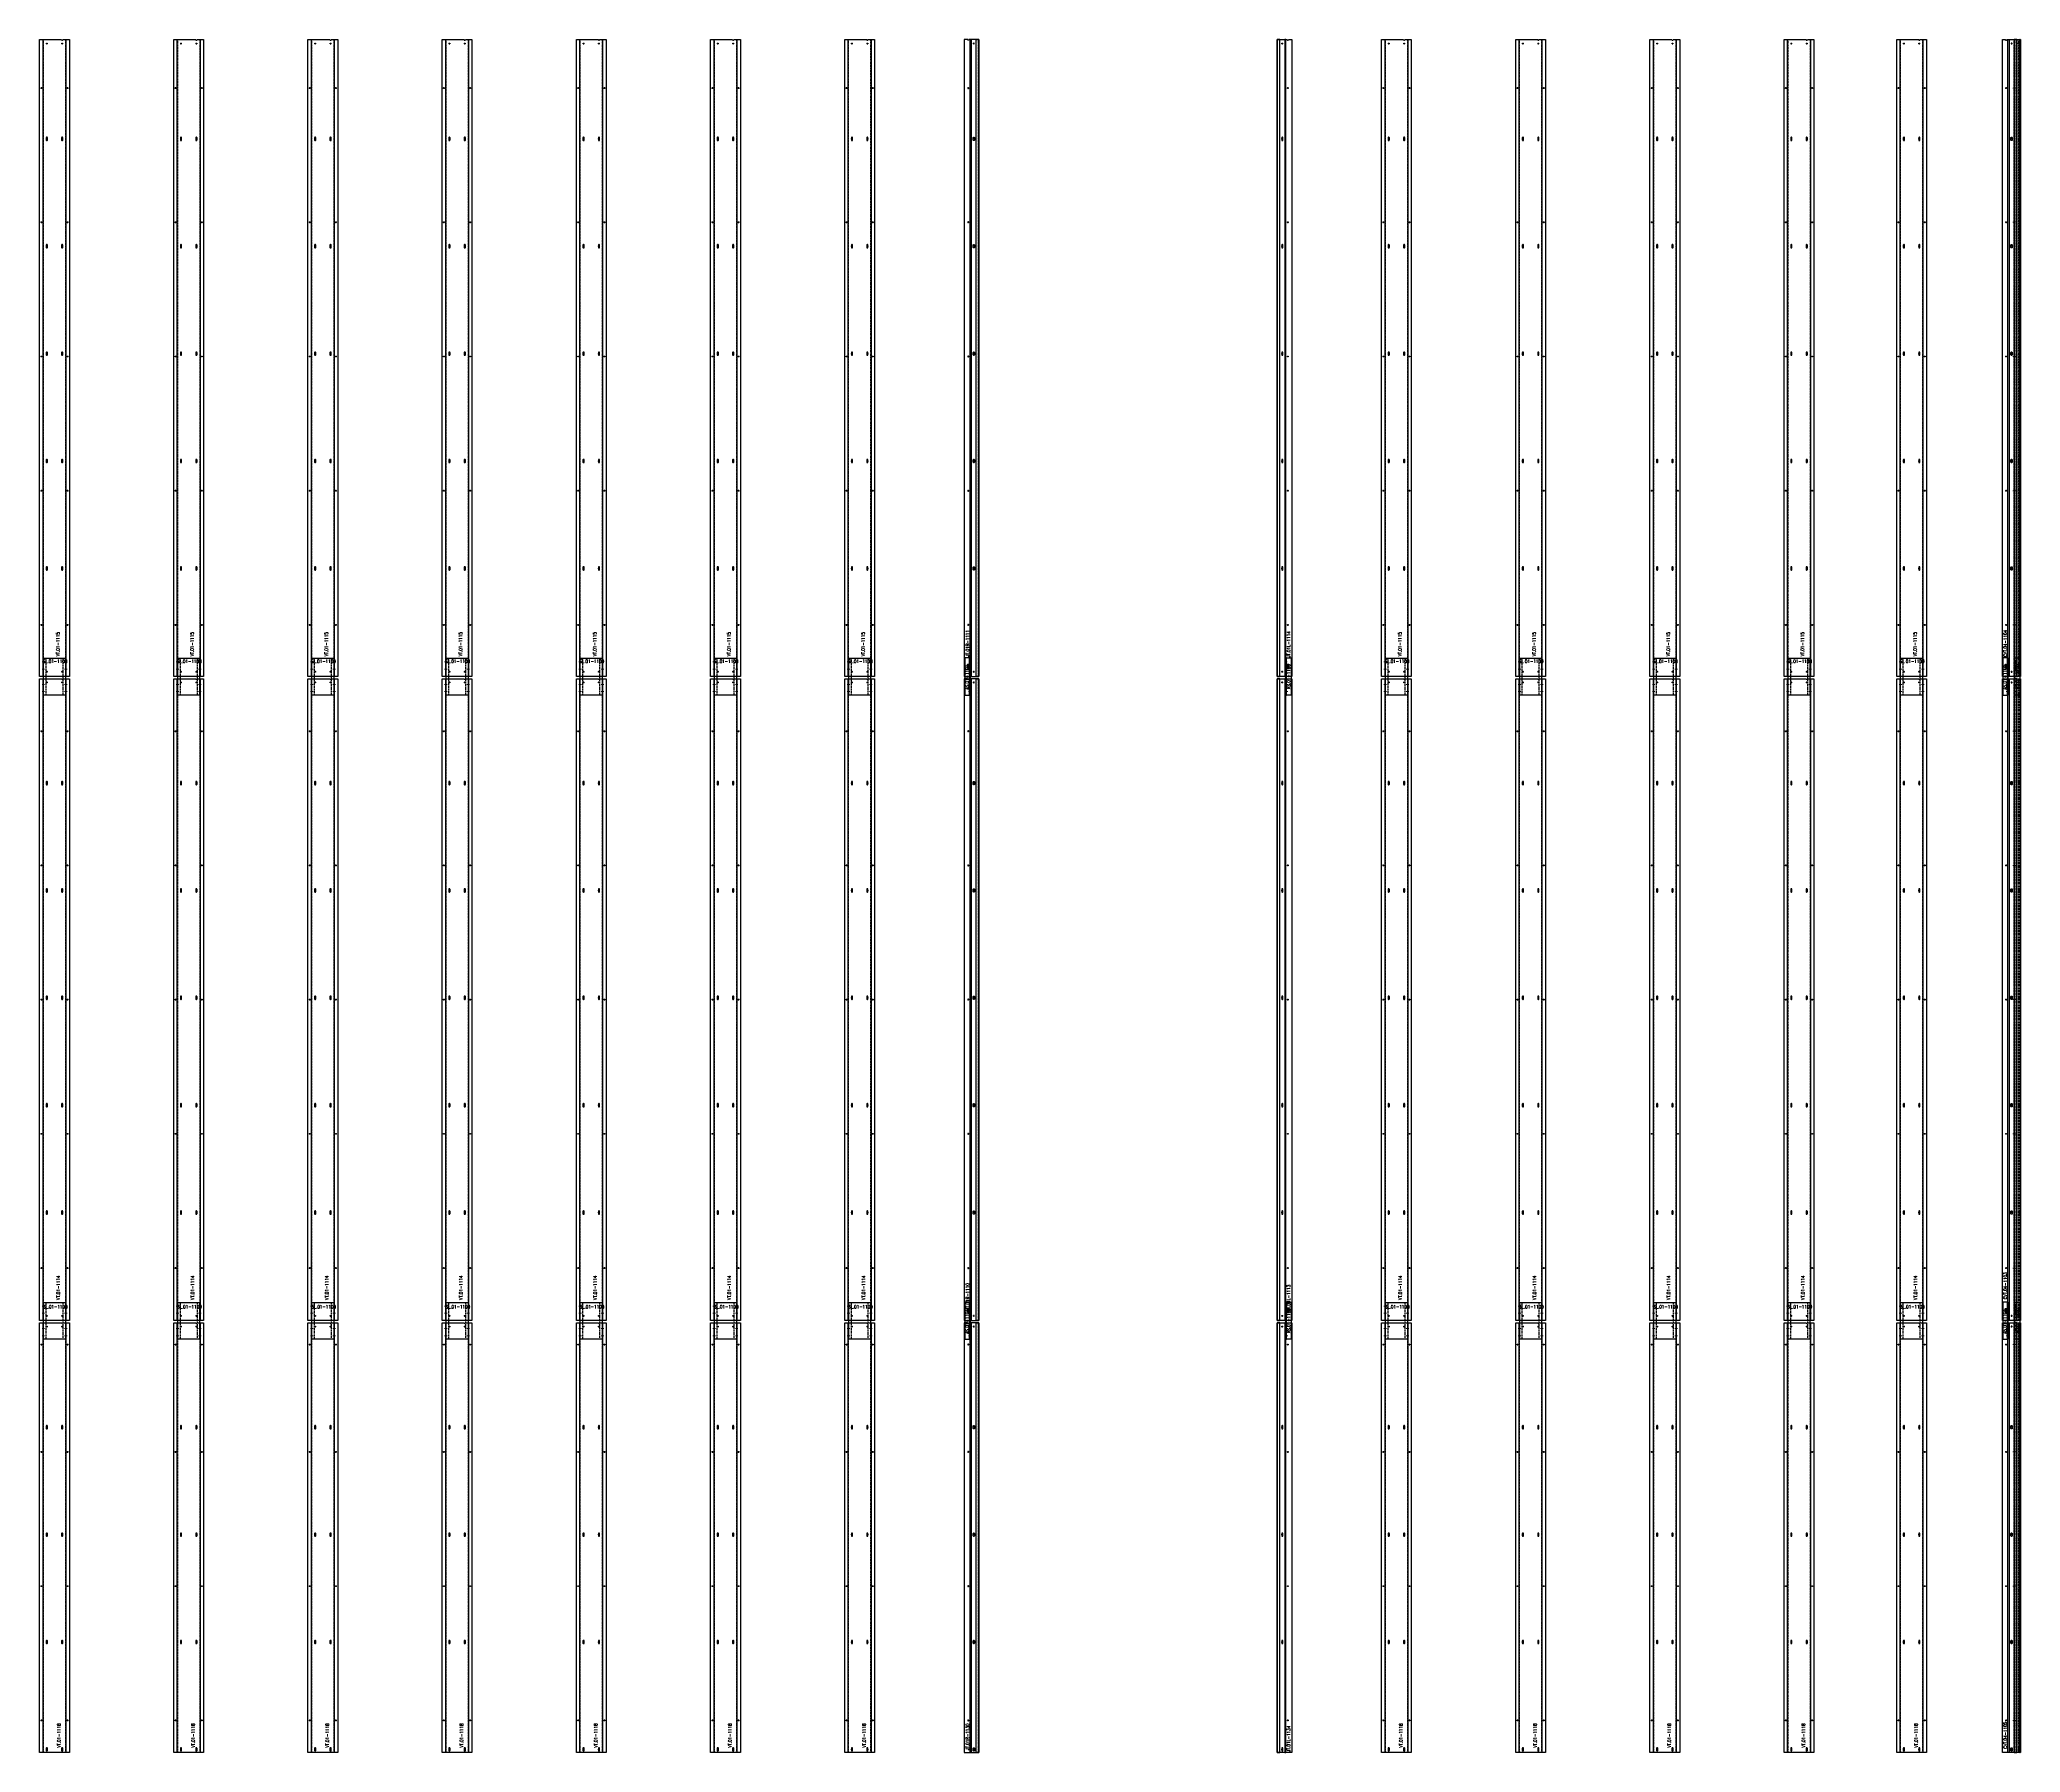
# Model space of a CAD drawing. Header units: inches. Extents: x 11737 to 18084, y -4365 to 1695.
# Drawn here: x 17161 to 17603.8, y 259.8 to 642.6 of the extents above; entities that cross this region are included whole.
import ezdxf

# ---------------------------------------------------------------- set-up
doc = ezdxf.new("R2010")
doc.units = ezdxf.units.IN
doc.header["$MEASUREMENT"] = 0
for name, pattern in [('NBK_Center', [0.541667, 0.333333, -0.0625, 0.083333, -0.0625]), ('NBK_Center2', [0.270833, 0.166667, -0.03125, 0.041667, -0.03125]), ('NBK_Hidden', [0.125, 0.083333, -0.041667]), ('NBK_Hidden2', [0.0625, 0.041667, -0.020833])]:
    doc.linetypes.add(name, pattern=pattern)
doc.layers.get('Defpoints').update_dxf_attribs({"color": 250, "lineweight": 0})
for name, color, linetype, lineweight in [('!Bracket', 11, 'Continuous', 25), ('!Clip - bent', 20, 'Continuous', 25), ('!Dimension', 50, 'Continuous', 5), ('!Extrusion', 140, 'Continuous', 25), ('!Linetype_Center', 220, 'NBK_Center', 9), ('!Linetype_Center2', 222, 'NBK_Center2', 9), ('!Misc2', 252, 'NBK_Hidden2', 5)]:
    doc.layers.add(name, color=color, linetype=linetype, lineweight=lineweight)
doc.styles.add('Romans', font='romans.shx', dxfattribs={"width": 0.8})

# ---------------------------------------------------------------- blocks, each defined once
blk = doc.blocks.new('TAP HOLE_5mm')
at = {"layer": '!Linetype_Center2'}
for points in [[(-0.18, 0), (0.18, 0)], [(0, 0.18), (0, -0.18)]]:
    blk.add_lwpolyline(points, dxfattribs=at)
blk.add_circle((0, 0), 0.101)
blk = doc.blocks.new('WEEP HOLE')
at = {"layer": '!Linetype_Center'}
for p, q in [((-0.22, 0.37), (0.22, 0.37)), ((0, 0.83), (0, -0.08))]:
    blk.add_line(p, q, dxfattribs=at)
at = {"color": 0}
blk.add_lwpolyline([(-0.14, 0.61), (-0.14, 0.14, 0.414214), (0, 0, 0.414214), (0.14, 0.14), (0.14, 0.61, 0.414214), (0, 0.75, 0.414214)], format="xyb", close=True, dxfattribs=at)
blk = doc.blocks.new('SECTION CLEAR HOLE 1')
at = {"layer": '!Linetype_Center2'}
blk.add_line((-0.33, 0, 0), (0.26, 0, 0), dxfattribs=at)
at = {"layer": '!Misc2'}
blk.add_lwpolyline([(-0.12, 0.1), (0, 0.1), (0, -0.1), (-0.12, -0.1)], close=True, dxfattribs=at)
blk = doc.blocks.new('SLOTTED SECTION1')
at = {"layer": '!Linetype_Center2'}
blk.add_lwpolyline([(-0.24, 0), (0.12, 0)], dxfattribs=at)
at = {"layer": '!Misc2'}
blk.add_lwpolyline([(-0.12, 0.47), (0, 0.47), (0, -0.47), (-0.12, -0.47)], close=True, dxfattribs=at)
blk = doc.blocks.new('SLOTTED HOLE 1')
at = {"layer": '!Linetype_Center'}
for p, q in [((0, 0.55), (0, -0.55)), ((-0.22, 0), (0.22, 0))]:
    blk.add_line(p, q, dxfattribs=at)
at = {"color": 0}
blk.add_lwpolyline([(-0.14, 0.33), (-0.14, -0.33, 0.414214), (0, -0.47, 0.414214), (0.14, -0.33), (0.14, 0.33, 0.414214), (0, 0.47, 0.414214)], format="xyb", close=True, dxfattribs=at)
blk = doc.blocks.new('SL.01-1101')
at = {"layer": '!Bracket'}
for points in [[(4.65, -1.3), (4.65, -0.12), (-3.67, -0.12), (-3.67, -1.3)], [(-3.67, -1.3), (-3.67, -1.18), (4.65, -1.18), (4.65, -1.3)]]:
    blk.add_lwpolyline(points, close=True, dxfattribs=at)
at = {"layer": '!Dimension', "xscale": -1, "rotation": 270}
for name, p in [('SECTION CLEAR HOLE 1', (-2.88, -1.18)), ('SECTION CLEAR HOLE 1', (-1.3, -1.18)), ('SLOTTED SECTION1', (2.15, -1.18)), ('SLOTTED SECTION1', (3.73, -1.18))]:
    blk.add_blockref(name, p, dxfattribs=at)
at = {"layer": '!Extrusion', "xscale": -1, "rotation": 270}
blk.add_blockref('TAP HOLE_5mm', (-2.09, -0.83), dxfattribs=at)
at = {"layer": '!Extrusion', "linetype": 'NBK_Hidden', "xscale": -1, "rotation": 270}
blk.add_blockref('SLOTTED HOLE 1', (2.75, -0.83), dxfattribs=at)
at = {"layer": 'Defpoints', "color": 30, "insert": (0.32, -0.6), "char_height": 0.75, "width": 1.65, "attachment_point": 5, "style": 'Romans'}
blk.add_mtext('AS.01-1101', dxfattribs=at)
blk = doc.blocks.new('JT.01R-1130-')
at = {"layer": '!Extrusion'}
blk.add_lwpolyline([(-3.25, 0), (0, 0), (0, 96.02), (-2.22, 96.02, -1), (-2.5, 96.02), (-3.25, 96.02)], format="xyb", close=True, dxfattribs=at)
at = {"layer": '!Extrusion', "linetype": 'NBK_Hidden'}
for points in [[(-1.87, 96.02), (-1.87, 0), (-1.95, 0), (-1.95, 96.02)], [(0, 96.02), (0, 0), (-0.08, 0), (-0.08, 96.02)]]:
    blk.add_lwpolyline(points, close=True, dxfattribs=at)
at = {"layer": '!Extrusion'}
for points in [[(-1.69, 96.02), (-1.69, 0), (-1.95, 0), (-1.95, 96.02)], [(0, 96.02), (0, 0), (-0.57, 0), (-0.57, 96.02)]]:
    blk.add_lwpolyline(points, close=True, dxfattribs=at)
at = {"layer": '!Extrusion', "xscale": -1}
for name, p in [('TAP HOLE_5mm', (-1.13, 95.19)), ('TAP HOLE_5mm', (-2.36, 91.17)), ('WEEP HOLE', (-1.13, 72.3)), ('TAP HOLE_5mm', (-2.36, 67.16)), ('WEEP HOLE', (-1.13, 48.3)), ('TAP HOLE_5mm', (-2.36, 37.16)), ('WEEP HOLE', (-1.13, 24.3)), ('TAP HOLE_5mm', (-2.36, 7.16)), ('WEEP HOLE', (-1.13, 0.29))]:
    blk.add_blockref(name, p, dxfattribs=at)
at = {"color": 144, "rotation": 90}
blk.add_blockref('SL.01-1101', (-3.25, 96.02), dxfattribs=at)
at = {"layer": 'Defpoints', "color": 5, "insert": (-2.54, 3.47), "char_height": 0.75, "width": 1.65, "attachment_point": 5, "rotation": 90, "style": 'Romans'}
blk.add_mtext('JT.01R-1130', dxfattribs=at)
blk = doc.blocks.new('AS.01-1100')
at = {"layer": '!Bracket'}
for points in [[(-1.3, 4.65), (-0.12, 4.65), (-0.12, -3.67), (-1.3, -3.67)], [(-1.3, -3.67), (-1.18, -3.67), (-1.18, 4.65), (-1.3, 4.65)]]:
    blk.add_lwpolyline(points, close=True, dxfattribs=at)
at = {"layer": '!Dimension'}
for name, p in [('SLOTTED SECTION1', (-1.18, 3.73)), ('SLOTTED SECTION1', (-1.18, 2.15)), ('SECTION CLEAR HOLE 1', (-1.18, -1.3)), ('SECTION CLEAR HOLE 1', (-1.18, -2.88))]:
    blk.add_blockref(name, p, dxfattribs=at)
at = {"layer": '!Extrusion', "linetype": 'NBK_Hidden'}
blk.add_blockref('SLOTTED HOLE 1', (-0.83, 2.75), dxfattribs=at)
at = {"layer": '!Extrusion', "rotation": 360}
blk.add_blockref('TAP HOLE_5mm', (-0.83, -2.09), dxfattribs=at)
at = {"layer": 'Defpoints', "color": 30, "insert": (-0.71, 0.49), "char_height": 0.75, "width": 1.65, "attachment_point": 5, "rotation": 90, "style": 'Romans'}
blk.add_mtext('AS.01-1100', dxfattribs=at)
blk = doc.blocks.new('JT.01L-1134')
at = {"layer": '!Extrusion'}
for points in [[(0, 96.02), (0, 0), (0.57, 0), (0.57, 96.02)], [(1.69, 96.02), (1.69, 0), (1.95, 0), (1.95, 96.02)]]:
    blk.add_lwpolyline(points, close=True, dxfattribs=at)
at = {"layer": '!Extrusion', "linetype": 'NBK_Hidden'}
for points in [[(0, 96.02), (0, 0), (0.08, 0), (0.08, 96.02)], [(1.87, 96.02), (1.87, 0), (1.95, 0), (1.95, 96.02)]]:
    blk.add_lwpolyline(points, close=True, dxfattribs=at)
at = {"layer": '!Extrusion'}
blk.add_lwpolyline([(3.25, 0), (0, 0), (0, 96.02), (2.22, 96.02, 1), (2.5, 96.02), (3.25, 96.02)], format="xyb", close=True, dxfattribs=at)
at = {"layer": '!Dimension'}
blk.add_blockref('AS.01-1100', (3.25, 96.02), dxfattribs=at)
at = {"layer": '!Extrusion', "rotation": 360}
for p in [(1.13, 95.19), (2.36, 91.17), (2.36, 67.16), (2.36, 37.16), (2.36, 7.16)]:
    blk.add_blockref('TAP HOLE_5mm', p, dxfattribs=at)
at = {"layer": '!Extrusion'}
for p in [(1.13, 72.3), (1.13, 48.3), (1.13, 24.3), (1.13, 0.3)]:
    blk.add_blockref('WEEP HOLE', p, dxfattribs=at)
at = {"layer": 'Defpoints', "color": 2, "insert": (2.54, 3.02), "char_height": 0.75, "width": 1.65, "attachment_point": 5, "rotation": 90, "style": 'Romans'}
blk.add_mtext('JT.01L-1134', dxfattribs=at)
blk = doc.blocks.new('CLEAR SECTION HOLE')
at = {"layer": '!Linetype_Center2'}
blk.add_line((-0.33, 0), (0.26, 0), dxfattribs=at)
at = {"layer": '!Misc2'}
blk.add_lwpolyline([(-0.08, 0.1), (0, 0.1), (0, -0.1), (-0.08, -0.1)], close=True, dxfattribs=at)
blk = doc.blocks.new('VT.01-1118-')
at = {"layer": '!Extrusion'}
blk.add_lwpolyline([(-2.45, 100.55), (2.45, 100.55), (2.45, 92.35), (-2.45, 92.35)], close=True, dxfattribs=at)
at = {"layer": '!Extrusion', "linetype": 'NBK_Hidden2'}
blk.add_lwpolyline([(-1.86, 100.55), (1.86, 100.55), (1.86, 92.35), (-1.86, 92.35)], close=True, dxfattribs=at)
at = {"layer": '!Extrusion'}
blk.add_lwpolyline([(1.58, 96.02, 1), (1.86, 96.02), (3.33, 96.02), (3.33, 0), (-3.33, 0), (-3.33, 96.02)], format="xyb", close=True, dxfattribs=at)
blk.add_lwpolyline([(1.86, 96.02), (2.54, 96.02), (2.54, 0), (-2.54, 0), (-2.54, 96.02), (1.58, 96.02)], dxfattribs=at)
at = {"layer": '!Extrusion', "linetype": 'NBK_Hidden'}
blk.add_lwpolyline([(1.86, 96.02), (2.46, 96.02), (2.46, 0), (-2.46, 0), (-2.46, 96.02), (1.58, 96.02)], dxfattribs=at)
at = {"layer": '!Dimension', "rotation": 360}
for p in [(-2.46, 94.73), (-2.46, 93.15), (2.54, 94.73), (2.54, 93.15)]:
    blk.add_blockref('CLEAR SECTION HOLE', p, dxfattribs=at)
at = {"layer": '!Extrusion', "rotation": 360}
for name, p in [('TAP HOLE_5mm', (-1.72, 95.19)), ('TAP HOLE_5mm', (1.72, 95.19)), ('TAP HOLE_5mm', (-2.93, 91.17)), ('TAP HOLE_5mm', (2.93, 91.17)), ('WEEP HOLE', (-1.72, 72.3)), ('WEEP HOLE', (1.72, 72.3)), ('TAP HOLE_5mm', (-2.93, 67.16)), ('TAP HOLE_5mm', (2.93, 67.16)), ('WEEP HOLE', (-1.72, 48.3)), ('WEEP HOLE', (1.72, 48.3)), ('TAP HOLE_5mm', (-2.93, 37.16)), ('TAP HOLE_5mm', (2.93, 37.16)), ('WEEP HOLE', (-1.72, 24.3)), ('WEEP HOLE', (1.72, 24.3)), ('TAP HOLE_5mm', (-2.93, 7.16)), ('TAP HOLE_5mm', (2.93, 7.16)), ('WEEP HOLE', (-1.72, 0.3)), ('WEEP HOLE', (1.72, 0.29))]:
    blk.add_blockref(name, p, dxfattribs=at)
at = {"layer": 'Defpoints', "color": 30, "insert": (0.17, 99.62), "char_height": 0.75, "width": 1.65, "attachment_point": 5, "style": 'Romans'}
blk.add_mtext('SL.01-1100', dxfattribs=at)
at = {"layer": 'Defpoints', "color": 1, "insert": (0.99, 3.76), "char_height": 0.75, "width": 1.65, "attachment_point": 5, "rotation": 90, "style": 'Romans'}
blk.add_mtext('VT.01-1118', dxfattribs=at)
blk = doc.blocks.new('19mm WEEP HOLE')
at = {"layer": '!Linetype_Center'}
blk.add_line((-0.37, 0.2), (-0.37, -0.12), dxfattribs=at)
at = {"linetype": 'NBK_Hidden'}
blk.add_lwpolyline([(-0.75, 0.08), (0, 0.08), (0, 0), (-0.75, 0)], close=True, dxfattribs=at)
blk = doc.blocks.new('HOLE SECTION')
at = {"layer": '!Linetype_Center2'}
blk.add_line((-0.33, 0), (0.26, 0), dxfattribs=at)
at = {"layer": '!Misc2'}
blk.add_lwpolyline([(-0.09, 0.1), (0, 0.1), (0, -0.1), (-0.09, -0.1)], close=True, dxfattribs=at)
blk = doc.blocks.new('AS.01-1100-')
at = {"layer": '!Bracket'}
for points in [[(4.65, 1.33), (4.65, 0.15), (-3.67, 0.15), (-3.67, 1.33)], [(-3.67, 1.33), (-3.67, 1.21), (4.65, 1.21), (4.65, 1.33)]]:
    blk.add_lwpolyline(points, close=True, dxfattribs=at)
at = {"layer": '!Dimension', "rotation": 270}
for name, p in [('SECTION CLEAR HOLE 1', (-2.09, 1.21)), ('SLOTTED SECTION1', (2.75, 1.21))]:
    blk.add_blockref(name, p, dxfattribs=at)
at = {"layer": '!Extrusion', "rotation": 270}
for p in [(-2.88, 0.86, 0), (-1.3, 0.86, 0)]:
    blk.add_blockref('TAP HOLE_5mm', p, dxfattribs=at)
at = {"layer": '!Extrusion', "linetype": 'NBK_Hidden', "rotation": 270}
for p in [(2.15, 0.86), (3.73, 0.86)]:
    blk.add_blockref('SLOTTED HOLE 1', p, dxfattribs=at)
at = {"layer": 'Defpoints', "color": 30, "insert": (0.49, 0.74), "char_height": 0.75, "width": 1.65, "attachment_point": 5, "style": 'Romans'}
blk.add_mtext('AS.01-1100', dxfattribs=at)
blk = doc.blocks.new('CVT.04-1105-')
at = {"layer": '!Extrusion'}
blk.add_lwpolyline([(0, 0), (-3.97, 0), (-3.97, 96.02), (-3.34, 96.02, 1), (-3.06, 96.02), (0, 96.02)], format="xyb", close=True, dxfattribs=at)
for points in [[(-2.78, 96.02), (-2.53, 96.02), (-2.53, 0), (-2.78, 0)], [(-1.41, 0), (-0.76, 0), (-0.76, 96.02), (-1.41, 96.02)]]:
    blk.add_lwpolyline(points, close=True, dxfattribs=at)
at = {"layer": '!Extrusion', "linetype": 'NBK_Hidden'}
for points in [[(-1.33, 0), (-1.42, 0), (-1.42, 96.02), (-1.33, 96.02)], [(-0.76, 0), (-0.86, 0), (-0.86, 96.02), (-0.76, 96.02)], [(-0.35, 96.02), (-0.28, 96.02), (-0.28, 0), (-0.35, 0)], [(-0.14, 0), (-0.04, 0), (-0.04, 96.02), (-0.14, 96.02)]]:
    blk.add_lwpolyline(points, close=True, dxfattribs=at)
at = {"layer": '!Dimension', "rotation": 360}
for name, p in [('CLEAR SECTION HOLE', (-0.28, 95.14)), ('HOLE SECTION', (-1.33, 91.17)), ('HOLE SECTION', (-1.33, 67.16)), ('HOLE SECTION', (-1.33, 37.16)), ('HOLE SECTION', (-1.33, 7.16))]:
    blk.add_blockref(name, p, dxfattribs=at)
at = {"layer": '!Extrusion', "xscale": -1}
for name, p in [('TAP HOLE_5mm', (-1.97, 95.19)), ('WEEP HOLE', (-1.97, 72.3)), ('WEEP HOLE', (-1.97, 48.3)), ('WEEP HOLE', (-1.97, 24.3)), ('WEEP HOLE', (-1.97, 0.29))]:
    blk.add_blockref(name, p, dxfattribs=at)
at = {"layer": '!Extrusion'}
for name, p, rotation in [('TAP HOLE_5mm', (-3.2, 91.17), 360), ('19mm WEEP HOLE', (-0.35, 72.3), 270), ('TAP HOLE_5mm', (-3.2, 67.16), 360), ('19mm WEEP HOLE', (-0.35, 48.3), 270), ('TAP HOLE_5mm', (-3.2, 37.16), 360), ('19mm WEEP HOLE', (-0.35, 24.3), 270), ('TAP HOLE_5mm', (-3.2, 7.16), 360), ('19mm WEEP HOLE', (-0.35, 0.24), 270)]:
    blk.add_blockref(name, p, dxfattribs=dict(at, rotation=rotation))
at = {"color": 144, "rotation": 90}
for name, p in [('SL.01-1101', (-4.08, 96.02)), ('AS.01-1100-', (0, 96.02))]:
    blk.add_blockref(name, p, dxfattribs=at)
at = {"layer": 'Defpoints', "color": 3, "insert": (-3.38, 3.81), "char_height": 0.75, "width": 1.65, "attachment_point": 5, "rotation": 90, "style": 'Romans'}
blk.add_mtext('CVT.04-1105', dxfattribs=at)
blk = doc.blocks.new('CVT.04-1104-')
at = {"layer": '!Extrusion'}
blk.add_lwpolyline([(0, 0), (-3.97, 0), (-3.97, 142.35), (-3.34, 142.35, 1), (-3.06, 142.35), (0, 142.35)], format="xyb", close=True, dxfattribs=at)
for points in [[(-2.78, 142.35), (-2.53, 142.35), (-2.53, 0), (-2.78, 0)], [(-1.41, 0), (-0.76, 0), (-0.76, 142.35), (-1.41, 142.35)]]:
    blk.add_lwpolyline(points, close=True, dxfattribs=at)
at = {"layer": '!Extrusion', "linetype": 'NBK_Hidden'}
for points in [[(-1.33, 0), (-1.42, 0), (-1.42, 142.35), (-1.33, 142.35)], [(-0.76, 0), (-0.86, 0), (-0.86, 142.35), (-0.76, 142.35)], [(-0.35, 142.35), (-0.28, 142.35), (-0.28, 0), (-0.35, 0)], [(-0.14, 0), (-0.04, 0), (-0.04, 142.35), (-0.14, 142.35)]]:
    blk.add_lwpolyline(points, close=True, dxfattribs=at)
at = {"layer": '!Dimension', "rotation": 360}
for name, p in [('CLEAR SECTION HOLE', (-0.28, 141.48)), ('HOLE SECTION', (-1.33, 131.52)), ('HOLE SECTION', (-1.33, 101.52)), ('HOLE SECTION', (-1.33, 71.52)), ('HOLE SECTION', (-1.33, 41.52)), ('HOLE SECTION', (-1.33, 11.52)), ('CLEAR SECTION HOLE', (-0.28, 1.06))]:
    blk.add_blockref(name, p, dxfattribs=at)
at = {"layer": '!Extrusion', "xscale": -1}
for name, p in [('TAP HOLE_5mm', (-1.97, 141.48)), ('WEEP HOLE', (-1.97, 119.78)), ('WEEP HOLE', (-1.97, 95.78)), ('WEEP HOLE', (-1.97, 71.78)), ('WEEP HOLE', (-1.97, 47.78)), ('WEEP HOLE', (-1.97, 23.78)), ('TAP HOLE_5mm', (-1.97, 1.06))]:
    blk.add_blockref(name, p, dxfattribs=at)
at = {"layer": '!Extrusion'}
for name, p, rotation in [('TAP HOLE_5mm', (-3.2, 131.52), 360), ('19mm WEEP HOLE', (-0.35, 119.78), 270), ('TAP HOLE_5mm', (-3.2, 101.52), 360), ('19mm WEEP HOLE', (-0.35, 95.78), 270), ('TAP HOLE_5mm', (-3.2, 71.52), 360), ('19mm WEEP HOLE', (-0.35, 71.78), 270), ('19mm WEEP HOLE', (-0.35, 47.78), 270), ('TAP HOLE_5mm', (-3.2, 41.52), 360), ('19mm WEEP HOLE', (-0.35, 23.78), 270), ('TAP HOLE_5mm', (-3.2, 11.52), 360)]:
    blk.add_blockref(name, p, dxfattribs=dict(at, rotation=rotation))
at = {"layer": 'Defpoints', "color": 3, "insert": (-3.38, 7.38), "char_height": 0.75, "width": 1.65, "attachment_point": 5, "rotation": 90, "style": 'Romans'}
blk.add_mtext('CVT.04-1104', dxfattribs=at)
blk = doc.blocks.new('JT.01L-1114')
at = {"layer": '!Extrusion'}
blk.add_lwpolyline([(-3.25, 0), (-3.25, 142.35), (-1.02, 142.35, 1), (-0.75, 142.35), (0, 142.35), (0, 0)], format="xyb", close=True, dxfattribs=at)
at = {"layer": '!Extrusion', "linetype": 'NBK_Hidden'}
for points in [[(-3.17, 0), (-3.17, 142.35), (-3.25, 142.35), (-3.25, 0)], [(-1.3, 0), (-1.3, 142.35), (-1.38, 142.35), (-1.38, 0)]]:
    blk.add_lwpolyline(points, close=True, dxfattribs=at)
at = {"layer": '!Extrusion'}
for points in [[(-2.68, 0), (-2.68, 142.35), (-3.25, 142.35), (-3.25, 0)], [(-1.3, 0), (-1.3, 142.35), (-1.56, 142.35), (-1.56, 0)]]:
    blk.add_lwpolyline(points, close=True, dxfattribs=at)
at = {"layer": '!Extrusion', "rotation": 360}
for p in [(-2.12, 141.48), (-0.89, 131.52), (-0.89, 101.52), (-0.89, 71.52), (-0.89, 41.52), (-0.89, 11.52), (-2.12, 1.06)]:
    blk.add_blockref('TAP HOLE_5mm', p, dxfattribs=at)
at = {"layer": '!Extrusion'}
for p in [(-2.12, 119.78), (-2.12, 95.78), (-2.12, 71.78), (-2.12, 47.78), (-2.12, 23.78)]:
    blk.add_blockref('WEEP HOLE', p, dxfattribs=at)
at = {"layer": 'Defpoints', "color": 2, "insert": (-0.71, 7.17), "char_height": 0.75, "width": 1.65, "attachment_point": 5, "rotation": 90, "style": 'Romans'}
blk.add_mtext('JT.01L-1114', dxfattribs=at)
blk = doc.blocks.new('JT.01L-1113')
at = {"layer": '!Extrusion'}
blk.add_lwpolyline([(0, 0), (0, 143.5), (2.22, 143.5, 1), (2.5, 143.5), (3.25, 143.5), (3.25, 0)], format="xyb", close=True, dxfattribs=at)
at = {"layer": '!Extrusion', "linetype": 'NBK_Hidden'}
for points in [[(0.08, 0), (0.08, 143.5), (0, 143.5), (0, 0)], [(1.95, 0), (1.95, 143.5), (1.87, 143.5), (1.87, 0)]]:
    blk.add_lwpolyline(points, close=True, dxfattribs=at)
at = {"layer": '!Extrusion'}
for points in [[(0.57, 0), (0.57, 143.5), (0, 143.5), (0, 0)], [(1.95, 0), (1.95, 143.5), (1.69, 143.5), (1.69, 0)]]:
    blk.add_lwpolyline(points, close=True, dxfattribs=at)
at = {"layer": '!Dimension'}
blk.add_blockref('AS.01-1100', (3.25, 143.5), dxfattribs=at)
at = {"layer": '!Extrusion', "rotation": 360}
for p in [(1.13, 142.67), (2.36, 131.75), (2.36, 101.75), (2.36, 71.75), (2.36, 41.75), (2.36, 11.75), (1.13, 1.06)]:
    blk.add_blockref('TAP HOLE_5mm', p, dxfattribs=at)
at = {"layer": '!Extrusion'}
for p in [(1.13, 119.78), (1.13, 95.78), (1.13, 71.78), (1.13, 47.78), (1.13, 23.78)]:
    blk.add_blockref('WEEP HOLE', p, dxfattribs=at)
at = {"layer": 'Defpoints', "color": 2, "insert": (2.54, 5.08), "char_height": 0.75, "width": 1.65, "attachment_point": 5, "rotation": 90, "style": 'Romans'}
blk.add_mtext('JT.01L-1113', dxfattribs=at)
blk = doc.blocks.new('JT.01R-1111-')
at = {"layer": '!Extrusion'}
blk.add_lwpolyline([(3.25, 0), (3.25, 142.35), (1.02, 142.35, -1), (0.75, 142.35), (0, 142.35), (0, 0)], format="xyb", close=True, dxfattribs=at)
for points in [[(1.3, 0), (1.3, 142.35), (1.56, 142.35), (1.56, 0)], [(2.68, 0), (2.68, 142.35), (3.25, 142.35), (3.25, 0)]]:
    blk.add_lwpolyline(points, close=True, dxfattribs=at)
at = {"layer": '!Extrusion', "linetype": 'NBK_Hidden'}
for points in [[(1.3, 0), (1.3, 142.35), (1.38, 142.35), (1.38, 0)], [(3.17, 0), (3.17, 142.35), (3.25, 142.35), (3.25, 0)]]:
    blk.add_lwpolyline(points, close=True, dxfattribs=at)
at = {"layer": '!Extrusion', "xscale": -1}
for name, p in [('TAP HOLE_5mm', (2.12, 141.48)), ('TAP HOLE_5mm', (0.89, 131.52)), ('WEEP HOLE', (2.12, 119.78)), ('TAP HOLE_5mm', (0.89, 101.52)), ('WEEP HOLE', (2.12, 95.78)), ('TAP HOLE_5mm', (0.89, 71.52)), ('WEEP HOLE', (2.12, 71.78)), ('WEEP HOLE', (2.12, 47.78)), ('TAP HOLE_5mm', (0.89, 41.52)), ('WEEP HOLE', (2.12, 23.78)), ('TAP HOLE_5mm', (0.89, 11.52)), ('TAP HOLE_5mm', (2.12, 1.06))]:
    blk.add_blockref(name, p, dxfattribs=at)
at = {"layer": 'Defpoints', "color": 5, "insert": (0.71, 7.38), "char_height": 0.75, "width": 1.65, "attachment_point": 5, "rotation": 90, "style": 'Romans'}
blk.add_mtext('JT.01R-1111', dxfattribs=at)
blk = doc.blocks.new('JT.01R-1110-')
at = {"layer": '!Extrusion'}
blk.add_lwpolyline([(0, 0), (0, 143.5), (-2.22, 143.5, -1), (-2.5, 143.5), (-3.25, 143.5), (-3.25, 0)], format="xyb", close=True, dxfattribs=at)
for points in [[(-1.95, 0), (-1.95, 143.5), (-1.69, 143.5), (-1.69, 0)], [(-0.57, 0), (-0.57, 143.5), (0, 143.5), (0, 0)]]:
    blk.add_lwpolyline(points, close=True, dxfattribs=at)
at = {"layer": '!Extrusion', "linetype": 'NBK_Hidden'}
for points in [[(-1.95, 0), (-1.95, 143.5), (-1.87, 143.5), (-1.87, 0)], [(-0.08, 0), (-0.08, 143.5), (0, 143.5), (0, 0)]]:
    blk.add_lwpolyline(points, close=True, dxfattribs=at)
at = {"layer": '!Extrusion', "xscale": -1}
for name, p in [('TAP HOLE_5mm', (-1.13, 142.67)), ('TAP HOLE_5mm', (-2.36, 131.75)), ('WEEP HOLE', (-1.13, 119.78)), ('TAP HOLE_5mm', (-2.36, 101.75)), ('WEEP HOLE', (-1.13, 95.78)), ('TAP HOLE_5mm', (-2.36, 71.75)), ('WEEP HOLE', (-1.13, 71.78)), ('WEEP HOLE', (-1.13, 47.78)), ('TAP HOLE_5mm', (-2.36, 41.75)), ('WEEP HOLE', (-1.13, 23.78)), ('TAP HOLE_5mm', (-2.36, 11.75)), ('TAP HOLE_5mm', (-1.13, 1.06))]:
    blk.add_blockref(name, p, dxfattribs=at)
at = {"color": 144, "rotation": 90}
blk.add_blockref('SL.01-1101', (-3.25, 143.5), dxfattribs=at)
at = {"layer": 'Defpoints', "color": 5, "insert": (-2.54, 5.38), "char_height": 0.75, "width": 1.65, "attachment_point": 5, "rotation": 90, "style": 'Romans'}
blk.add_mtext('JT.01R-1110', dxfattribs=at)
blk = doc.blocks.new('SLOTTED SECTION HOLE')
at = {"layer": '!Linetype_Center2'}
blk.add_line((-0.33, 0), (0.26, 0), dxfattribs=at)
at = {"layer": '!Misc2'}
blk.add_lwpolyline([(-0.08, 0.47), (0, 0.47), (0, -0.47), (-0.08, -0.47)], close=True, dxfattribs=at)
blk = doc.blocks.new('VT.01-1115-')
at = {"layer": '!Extrusion'}
blk.add_lwpolyline([(3.33, 0), (-3.33, 0), (-3.33, 142.35), (1.58, 142.35, 1), (1.86, 142.35), (3.33, 142.35)], format="xyb", close=True, dxfattribs=at)
blk.add_lwpolyline([(1.86, 142.35), (2.54, 142.35), (2.54, 0), (-2.54, 0), (-2.54, 142.35), (1.58, 142.35)], dxfattribs=at)
at = {"layer": '!Extrusion', "linetype": 'NBK_Hidden'}
blk.add_lwpolyline([(1.86, 142.35), (2.46, 142.35), (2.46, 0), (-2.46, 0), (-2.46, 142.35), (1.58, 142.35)], dxfattribs=at)
at = {"layer": '!Dimension'}
for p in [(-2.46, 3.24), (-2.46, 1.66), (2.54, 3.24), (2.54, 1.66)]:
    blk.add_blockref('SLOTTED SECTION HOLE', p, dxfattribs=at)
at = {"layer": '!Extrusion'}
for name, p in [('TAP HOLE_5mm', (-1.72, 141.48)), ('TAP HOLE_5mm', (1.72, 141.48)), ('TAP HOLE_5mm', (-2.93, 131.52)), ('TAP HOLE_5mm', (2.93, 131.52)), ('WEEP HOLE', (-1.72, 119.78)), ('WEEP HOLE', (1.72, 119.78)), ('TAP HOLE_5mm', (-2.93, 101.52)), ('TAP HOLE_5mm', (2.93, 101.52)), ('WEEP HOLE', (-1.72, 95.78)), ('WEEP HOLE', (1.72, 95.78)), ('TAP HOLE_5mm', (-2.93, 71.52)), ('WEEP HOLE', (-1.72, 71.78)), ('WEEP HOLE', (1.72, 71.78)), ('TAP HOLE_5mm', (2.93, 71.52)), ('WEEP HOLE', (-1.72, 47.78)), ('WEEP HOLE', (1.72, 47.78)), ('TAP HOLE_5mm', (-2.93, 41.52)), ('TAP HOLE_5mm', (2.93, 41.52)), ('WEEP HOLE', (-1.72, 23.78)), ('WEEP HOLE', (1.72, 23.78)), ('TAP HOLE_5mm', (-2.93, 11.52)), ('TAP HOLE_5mm', (2.93, 11.52)), ('TAP HOLE_5mm', (-1.72, 1.06)), ('TAP HOLE_5mm', (1.72, 1.06))]:
    blk.add_blockref(name, p, dxfattribs=at)
at = {"layer": 'Defpoints', "color": 1, "insert": (0.77, 7.19), "char_height": 0.75, "width": 1.65, "attachment_point": 5, "rotation": 90, "style": 'Romans'}
blk.add_mtext('VT.01-1115', dxfattribs=at)
blk = doc.blocks.new('VT.01-1114-')
at = {"layer": '!Extrusion'}
blk.add_lwpolyline([(-2.45, 148.09), (2.45, 148.09), (2.45, 139.83), (-2.45, 139.83)], close=True, dxfattribs=at)
at = {"layer": '!Extrusion', "linetype": 'NBK_Hidden2'}
blk.add_lwpolyline([(-1.86, 148.09), (1.86, 148.09), (1.86, 139.83), (-1.86, 139.83)], close=True, dxfattribs=at)
at = {"layer": '!Extrusion'}
blk.add_lwpolyline([(-3.33, 0), (-3.33, 143.5), (1.58, 143.5, 1), (1.86, 143.5), (3.33, 143.5), (3.33, 0)], format="xyb", close=True, dxfattribs=at)
for points in [[(-2.54, 0), (-2.54, 143.5), (1.58, 143.5)], [(1.86, 143.5), (2.54, 143.5), (2.54, 0)]]:
    blk.add_lwpolyline(points, dxfattribs=at)
at = {"layer": '!Extrusion', "linetype": 'NBK_Hidden'}
for points in [[(-2.46, 0), (-2.46, 143.5), (1.58, 143.5)], [(1.86, 143.5), (2.46, 143.5), (2.46, 0)]]:
    blk.add_lwpolyline(points, dxfattribs=at)
at = {"layer": '!Dimension', "rotation": 360}
for name, p in [('CLEAR SECTION HOLE', (-2.46, 142.2)), ('CLEAR SECTION HOLE', (2.54, 142.2)), ('CLEAR SECTION HOLE', (-2.46, 140.62)), ('CLEAR SECTION HOLE', (2.54, 140.62)), ('SLOTTED SECTION HOLE', (-2.46, 3.24)), ('SLOTTED SECTION HOLE', (-2.46, 1.66)), ('SLOTTED SECTION HOLE', (2.54, 3.24)), ('SLOTTED SECTION HOLE', (2.54, 1.66))]:
    blk.add_blockref(name, p, dxfattribs=at)
at = {"layer": '!Extrusion', "rotation": 360}
for name, p in [('TAP HOLE_5mm', (-1.72, 142.67)), ('TAP HOLE_5mm', (1.72, 142.67)), ('TAP HOLE_5mm', (-2.93, 131.75)), ('TAP HOLE_5mm', (2.93, 131.75)), ('WEEP HOLE', (-1.72, 119.78)), ('WEEP HOLE', (1.72, 119.78)), ('TAP HOLE_5mm', (-2.93, 101.75)), ('TAP HOLE_5mm', (2.93, 101.75)), ('WEEP HOLE', (-1.72, 95.78)), ('WEEP HOLE', (1.72, 95.78)), ('TAP HOLE_5mm', (-2.93, 71.75)), ('WEEP HOLE', (-1.72, 71.78)), ('WEEP HOLE', (1.72, 71.78)), ('TAP HOLE_5mm', (2.93, 71.75)), ('WEEP HOLE', (-1.72, 47.78)), ('WEEP HOLE', (1.72, 47.78)), ('TAP HOLE_5mm', (-2.93, 41.75)), ('TAP HOLE_5mm', (2.93, 41.75)), ('WEEP HOLE', (-1.72, 23.78)), ('WEEP HOLE', (1.72, 23.78)), ('TAP HOLE_5mm', (-2.93, 11.75)), ('TAP HOLE_5mm', (2.93, 11.75)), ('TAP HOLE_5mm', (-1.72, 1.06)), ('TAP HOLE_5mm', (1.72, 1.06))]:
    blk.add_blockref(name, p, dxfattribs=at)
at = {"layer": 'Defpoints', "color": 30, "insert": (0.12, 147.38), "char_height": 0.75, "width": 1.65, "attachment_point": 5, "style": 'Romans'}
blk.add_mtext('SL.01-1100', dxfattribs=at)
at = {"layer": 'Defpoints', "color": 1, "insert": (0.85, 7.35), "char_height": 0.75, "width": 1.65, "attachment_point": 5, "rotation": 90, "style": 'Romans'}
blk.add_mtext('VT.01-1114', dxfattribs=at)
blk = doc.blocks.new('CVT.04-1103-')
at = {"layer": '!Extrusion'}
blk.add_lwpolyline([(0, 0), (-3.97, 0), (-3.97, 143.5), (-3.34, 143.5, 1), (-3.06, 143.5), (0, 143.5)], format="xyb", close=True, dxfattribs=at)
for points in [[(-2.78, 143.5), (-2.53, 143.5), (-2.53, 0), (-2.78, 0)], [(-1.41, 0), (-0.76, 0), (-0.76, 143.5), (-1.41, 143.5)]]:
    blk.add_lwpolyline(points, close=True, dxfattribs=at)
at = {"layer": '!Extrusion', "linetype": 'NBK_Hidden'}
for points in [[(-1.33, 0), (-1.42, 0), (-1.42, 143.5), (-1.33, 143.5)], [(-0.76, 0), (-0.86, 0), (-0.86, 143.5), (-0.76, 143.5)], [(-0.35, 143.5), (-0.28, 143.5), (-0.28, 0), (-0.35, 0)], [(-0.14, 0), (-0.04, 0), (-0.04, 143.5), (-0.14, 143.5)]]:
    blk.add_lwpolyline(points, close=True, dxfattribs=at)
at = {"layer": '!Dimension', "rotation": 360}
for p in [(-0.28, 142.67), (-0.28, 1.06)]:
    blk.add_blockref('CLEAR SECTION HOLE', p, dxfattribs=at)
at = {"layer": '!Dimension'}
for p in [(-1.33, 131.75), (-1.33, 101.75), (-1.33, 71.75), (-1.33, 41.75), (-1.33, 11.75)]:
    blk.add_blockref('HOLE SECTION', p, dxfattribs=at)
at = {"layer": '!Extrusion', "xscale": -1}
for name, p in [('TAP HOLE_5mm', (-1.97, 142.67)), ('WEEP HOLE', (-1.97, 119.78)), ('WEEP HOLE', (-1.97, 95.78)), ('WEEP HOLE', (-1.97, 71.78)), ('WEEP HOLE', (-1.97, 47.78)), ('WEEP HOLE', (-1.97, 23.78)), ('TAP HOLE_5mm', (-1.97, 1.06))]:
    blk.add_blockref(name, p, dxfattribs=at)
at = {"layer": '!Extrusion'}
for name, p, rotation in [('TAP HOLE_5mm', (-3.2, 131.75), 360), ('19mm WEEP HOLE', (-0.35, 119.78), 270), ('TAP HOLE_5mm', (-3.2, 101.75), 360), ('19mm WEEP HOLE', (-0.35, 95.78), 270), ('TAP HOLE_5mm', (-3.2, 71.75), 360), ('19mm WEEP HOLE', (-0.35, 71.78), 270), ('19mm WEEP HOLE', (-0.35, 47.78), 270), ('TAP HOLE_5mm', (-3.2, 41.75), 360), ('19mm WEEP HOLE', (-0.35, 23.78), 270), ('TAP HOLE_5mm', (-3.2, 11.75), 360)]:
    blk.add_blockref(name, p, dxfattribs=dict(at, rotation=rotation))
at = {"color": 144, "rotation": 90}
for name, p in [('SL.01-1101', (-4.08, 143.5)), ('AS.01-1100-', (0, 143.5))]:
    blk.add_blockref(name, p, dxfattribs=at)
at = {"layer": 'Defpoints', "color": 3, "insert": (-3.38, 7.78), "char_height": 0.75, "width": 1.65, "attachment_point": 5, "rotation": 90, "style": 'Romans'}
blk.add_mtext('CVT.04-1103', dxfattribs=at)

msp = doc.modelspace()

# ---------------------------------------------------------------- block references
at = {"layer": '!Clip - bent'}
for name, p in [('CVT.04-1104-', (17603.79882, 500.29233)), ('CVT.04-1103-', (17603.79882, 356.29233)), ('CVT.04-1105-', (17603.79882, 259.77215))]:
    msp.add_blockref(name, p, dxfattribs=at)
at = {"layer": '!Clip - bent', "color": 2}
for name, p in [('VT.01-1114-', (17164.31009, 356.29233)), ('VT.01-1114-', (17194.31009, 356.29233)), ('VT.01-1114-', (17224.31009, 356.29233)), ('VT.01-1114-', (17254.31009, 356.29233)), ('VT.01-1114-', (17284.31009, 356.29233)), ('VT.01-1114-', (17314.31009, 356.29233)), ('VT.01-1114-', (17344.31009, 356.29233)), ('VT.01-1114-', (17464.31009, 356.29233)), ('VT.01-1114-', (17494.31009, 356.29233)), ('VT.01-1114-', (17524.31009, 356.29233)), ('VT.01-1114-', (17554.31009, 356.29233)), ('VT.01-1114-', (17579.48252, 356.29233)), ('JT.01R-1130-', (17370.95486, 259.77215)), ('JT.01L-1134', (17437.66514, 259.77215))]:
    msp.add_blockref(name, p, dxfattribs=at)
at = {"layer": '!Clip - bent', "color": 3}
for name, p in [('JT.01R-1110-', (17370.95486, 356.29233)), ('JT.01L-1113', (17437.66514, 356.29233))]:
    msp.add_blockref(name, p, dxfattribs=at)
at = {"layer": '!Dimension'}
for name, p in [('VT.01-1115-', (17164.31009, 500.29233)), ('VT.01-1115-', (17194.31009, 500.29233)), ('VT.01-1115-', (17224.31009, 500.29233)), ('VT.01-1115-', (17254.31009, 500.29233)), ('VT.01-1115-', (17284.31009, 500.29233)), ('VT.01-1115-', (17314.31009, 500.29233)), ('VT.01-1115-', (17344.31009, 500.29233)), ('JT.01R-1111-', (17367.70683, 500.29233)), ('JT.01L-1114', (17440.91317, 500.29233)), ('VT.01-1115-', (17464.31009, 500.29233)), ('VT.01-1115-', (17494.31009, 500.29233)), ('VT.01-1115-', (17524.31009, 500.29233)), ('VT.01-1115-', (17554.31009, 500.29233)), ('VT.01-1115-', (17579.48252, 500.29233)), ('VT.01-1118-', (17164.31009, 259.77215)), ('VT.01-1118-', (17194.31009, 259.77215)), ('VT.01-1118-', (17224.31009, 259.77215)), ('VT.01-1118-', (17254.31009, 259.77215)), ('VT.01-1118-', (17284.31009, 259.77215)), ('VT.01-1118-', (17314.31009, 259.77215)), ('VT.01-1118-', (17344.31009, 259.77215)), ('VT.01-1118-', (17464.31009, 259.77215)), ('VT.01-1118-', (17494.31009, 259.77215)), ('VT.01-1118-', (17524.31009, 259.77215)), ('VT.01-1118-', (17554.31009, 259.77215)), ('VT.01-1118-', (17579.48252, 259.77215))]:
    msp.add_blockref(name, p, dxfattribs=at)

doc.saveas('drawing.dxf')
